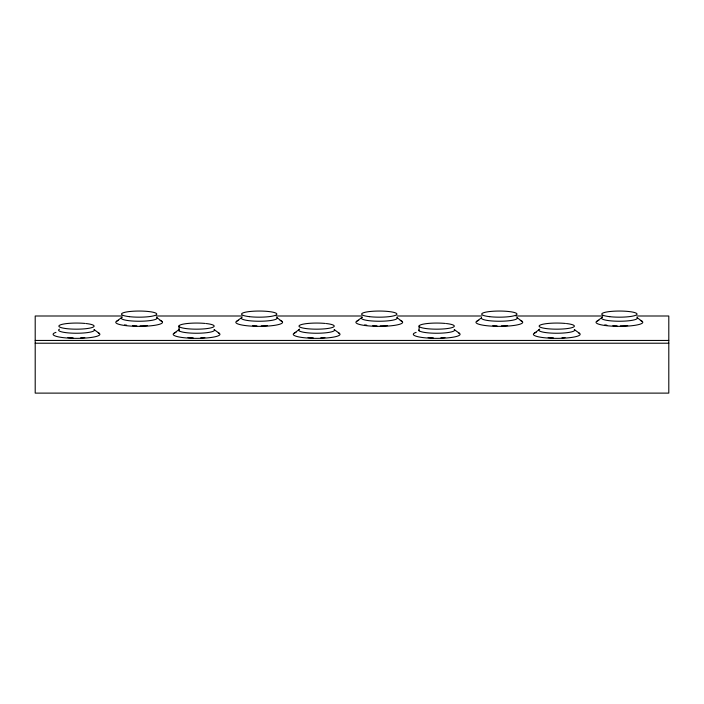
<?xml version="1.0" encoding="UTF-8"?>
<svg xmlns="http://www.w3.org/2000/svg" width="704" height="704" viewBox="0 0 704 704"><rect width="100%" height="100%" fill="white"/><g stroke="black" fill="none" stroke-linecap="round" stroke-linejoin="round"><path stroke-width="1.06" d="M116.97 321.006L122.162 317.152A17.908 3.106 0 0 0 138.072 321.235A17.908 3.106 0 0 0 156.684 317.504L162.043 321.482M174.381 333.01L179.573 329.155M237.037 321.006L242.229 317.152M294.448 333.01L299.64 329.155A17.908 3.106 0 0 0 315.55 333.238A17.908 3.106 0 0 0 334.162 329.516L339.522 333.485M357.104 321.006L362.296 317.152A17.908 3.106 0 0 0 378.206 321.235A17.908 3.106 0 0 0 396.818 317.504L402.178 321.482M477.171 321.006L481.492 317.794M534.582 333.01L539.774 329.155A17.908 3.106 0 0 0 555.685 333.238A17.908 3.106 0 0 0 574.297 329.516L579.656 333.485M597.238 321.006L602.43 317.152A17.908 3.106 0 0 0 618.341 321.235A17.908 3.106 0 0 0 636.953 317.504L642.312 321.482M122.1 315.999L35.2 315.999L35.2 393.114L668.8 393.114L668.8 315.999L636.9 315.999M156.2 315.999L242 315.999M276.1 315.999L361.9 315.999M397.1 315.999L481.8 315.999M515.9 315.999L602.8 315.999M35.2 340.446L668.8 340.446M35.2 343.218L668.8 343.218M522.245 321.482L516.886 317.504A17.908 3.106 0 0 1 500.614 321.235A17.908 3.106 0 0 1 481.474 317.944M459.589 333.485L454.23 329.516A17.908 3.106 0 0 1 437.958 333.238A17.908 3.106 0 0 1 418.818 329.947M282.11 321.482L276.751 317.504A17.908 3.106 0 0 1 260.48 321.235A17.908 3.106 0 0 1 241.34 317.944M219.454 333.485L214.095 329.516A17.908 3.106 0 0 1 197.824 333.238A17.908 3.106 0 0 1 178.684 329.947M99.387 333.485L94.028 329.516A17.908 3.106 0 0 1 75.416 333.238A17.908 3.106 0 0 1 59.506 329.155M419.1 325.934L419.1 330.898M178.966 325.934L178.966 330.898M267.511 325.591A20.742 3.599 0 0 1 261.228 325.873M256.898 325.873A20.742 3.599 0 0 1 252.657 325.706M280.113 320.478A23.373 4.057 0 0 1 258.834 326.348A23.373 4.057 0 0 1 238.665 320.355M86.196 323.558A17.618 3.062 0 0 1 84.709 328.821A17.618 3.062 0 0 1 58.872 326.066A17.618 3.062 0 0 1 85.219 323.462M84.788 337.594A20.742 3.599 0 0 1 80.652 337.823M73.093 337.85A20.742 3.599 0 0 1 67.91 337.577M98.226 332.807A23.373 4.057 0 0 1 75.09 338.351A23.373 4.057 0 0 1 55.942 332.367M627.713 325.591A20.742 3.599 0 0 1 620.338 325.89M617.1 325.873A20.742 3.599 0 0 1 612.858 325.706M606.883 325.16A20.742 3.599 0 0 1 604.824 324.852M640.314 320.478A23.373 4.057 0 0 1 619.036 326.348A23.373 4.057 0 0 1 598.866 320.355M387.578 325.591A20.742 3.599 0 0 1 380.204 325.89M376.966 325.873A20.742 3.599 0 0 1 372.724 325.706M366.749 325.16A20.742 3.599 0 0 1 364.69 324.852M400.18 320.478A23.373 4.057 0 0 1 378.902 326.348A23.373 4.057 0 0 1 358.732 320.355M446.398 323.558A17.618 3.062 0 0 1 444.91 328.821A17.618 3.062 0 0 1 419.074 326.066A17.618 3.062 0 0 1 445.421 323.462M444.99 337.594A20.742 3.599 0 0 1 440.854 337.823M433.294 337.85A20.742 3.599 0 0 1 428.111 337.577M458.427 332.807A23.373 4.057 0 0 1 435.292 338.351A23.373 4.057 0 0 1 416.143 332.367M566.465 323.558A17.618 3.062 0 0 1 564.978 328.821A17.618 3.062 0 0 1 539.141 326.066A17.618 3.062 0 0 1 565.488 323.462M565.057 337.594A20.742 3.599 0 0 1 561.968 337.779M553.362 337.85A20.742 3.599 0 0 1 548.178 337.577M578.494 332.807A23.373 4.057 0 0 1 555.359 338.351A23.373 4.057 0 0 1 536.21 332.367M206.263 323.558A17.618 3.062 0 0 1 204.776 328.821A17.618 3.062 0 0 1 178.939 326.066A17.618 3.062 0 0 1 205.286 323.462M204.855 337.594A20.742 3.599 0 0 1 200.719 337.823M193.16 337.85A20.742 3.599 0 0 1 187.977 337.577M218.293 332.807A23.373 4.057 0 0 1 195.158 338.351A23.373 4.057 0 0 1 176.009 332.367M147.444 325.591A20.742 3.599 0 0 1 140.07 325.89M136.831 325.873A20.742 3.599 0 0 1 132.59 325.706M126.614 325.16A20.742 3.599 0 0 1 124.555 324.852M160.046 320.478A23.373 4.057 0 0 1 138.767 326.348A23.373 4.057 0 0 1 118.598 320.355M507.646 325.591A20.742 3.599 0 0 1 501.362 325.873M497.033 325.873A20.742 3.599 0 0 1 492.791 325.706M520.247 320.478A23.373 4.057 0 0 1 498.969 326.348A23.373 4.057 0 0 1 478.799 320.355M326.33 323.558A17.618 3.062 0 0 1 324.843 328.821A17.618 3.062 0 0 1 299.006 326.066A17.618 3.062 0 0 1 325.354 323.462M324.922 337.594A20.742 3.599 0 0 1 320.786 337.823M313.227 337.85A20.742 3.599 0 0 1 308.044 337.577M338.36 332.807A23.373 4.057 0 0 1 315.225 338.351A23.373 4.057 0 0 1 296.076 332.367M249.506 316.668A17.618 3.062 0 0 0 276.804 314.292A17.618 3.062 0 0 0 251.328 311.37A17.618 3.062 0 0 0 249.506 316.668M609.708 316.668A17.618 3.062 0 0 0 637.006 314.292A17.618 3.062 0 0 0 611.53 311.37A17.618 3.062 0 0 0 609.708 316.668M369.574 316.668A17.618 3.062 0 0 0 396.871 314.292A17.618 3.062 0 0 0 371.395 311.37A17.618 3.062 0 0 0 369.574 316.668M129.439 316.668A17.618 3.062 0 0 0 156.737 314.292A17.618 3.062 0 0 0 131.261 311.37A17.618 3.062 0 0 0 129.439 316.668M489.641 316.668A17.618 3.062 0 0 0 516.938 314.292A17.618 3.062 0 0 0 491.462 311.37A17.618 3.062 0 0 0 489.641 316.668"/></g></svg>
